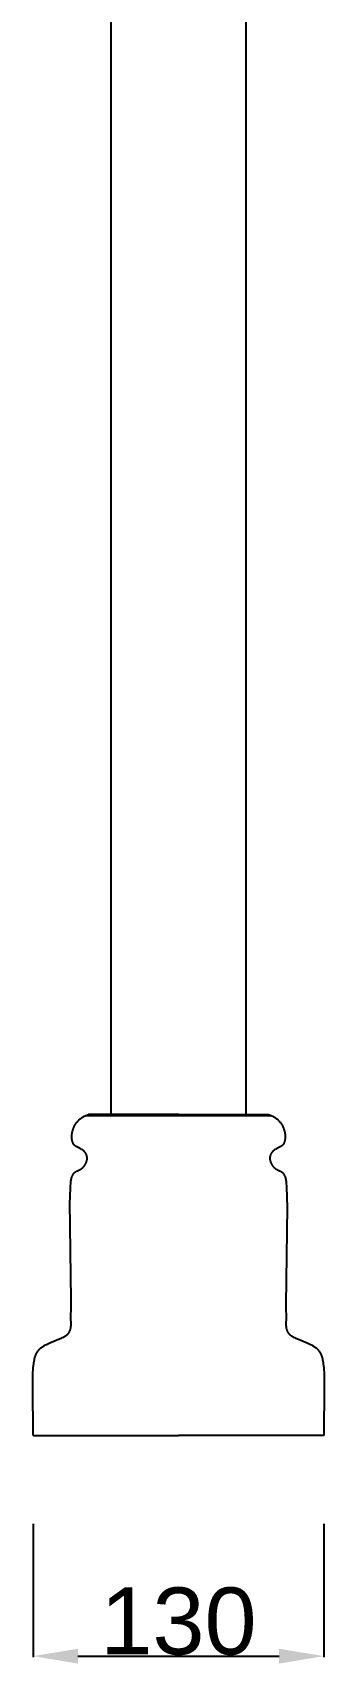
# Model space of a CAD drawing. Header units: millimetres. Extents: x -1519 to 3497, y -297 to 3208.
# Drawn here: x -443 to -312, y 1744 to 2476 of the extents above; entities that cross this region are included whole.
import ezdxf

# ---------------------------------------------------------------- set-up
doc = ezdxf.new("R2010")
doc.units = ezdxf.units.MM
doc.header["$MEASUREMENT"] = 0
doc.layers.add('Domyślny', color=7, linetype='Continuous', true_color=0x000000)
doc.layers.add('Utwórz2D linie widoczne', color=7, linetype='Continuous', true_color=0x000000)
doc.styles.add('Arial', font='arial.ttf')
doc.dimstyles.new('Domyślny', dxfattribs={"dimtxt": 30, "dimasz": 20, "dimexe": 0.5, "dimexo": 0.5, "dimgap": 0.25, "dimtad": 1, "dimtoh": 1, "dimdec": 0, "dimzin": 1, "dimdsep": 46, "dimtxsty": 'Arial', "dimcen": 0.5, "dimazin": 0, "dimtfac": 1, "dimtdec": 4, "dimtix": 1, "dimtmove": 1, "dimatfit": 3, "dimfxl": 0, "dimtolj": 1, "dimtzin": 1, "dimarcsym": 0})

# ---------------------------------------------------------------- blocks, each defined once
blk = doc.blocks.new('*D2')
at = {"layer": 'Defpoints', "color": 0}
for p in [(-442.57, 1807.99), (-312.57, 1807.99), (-312.57, 1748.24)]:
    blk.add_point(p, dxfattribs=at)
at = {"layer": 'Domyślny', "color": 0, "lineweight": -2}
for p, q in [((-442.57, 1807.49), (-442.57, 1747.74)), ((-312.57, 1807.49), (-312.57, 1747.74)), ((-422.57, 1748.24), (-332.57, 1748.24))]:
    blk.add_line(p, q, dxfattribs=at)
at = {"layer": 'Domyślny', "color": 0}
for points in [[(-422.57, 1751.57), (-422.57, 1744.91), (-442.57, 1748.24)], [(-332.57, 1744.91), (-332.57, 1751.57), (-312.57, 1748.24)]]:
    blk.add_solid(points, dxfattribs=at)
at = {"layer": 'Domyślny', "color": 0, "insert": (-377.57, 1763.8), "char_height": 30, "attachment_point": 5, "style": 'Arial'}
blk.add_mtext('\\A1;130', dxfattribs=at)

msp = doc.modelspace()

# ---------------------------------------------------------------- linework, layer by layer
at = {"layer": 'Utwórz2D linie widoczne'}
for p, q in [((-407.72, 1991.07), (-407.72, 2847.07)), ((-347.42, 2847.07), (-347.42, 1991.07)), ((-419.4, 1990.49), (-419.09, 1990.64)), ((-419.09, 1990.64), (-417.84, 1991.07)), ((-419.09, 1990.64), (-377.57, 1990.64)), ((-377.57, 1991.07), (-417.84, 1991.07)), ((-377.57, 1991.07), (-337.29, 1991.07)), ((-377.57, 1990.64), (-336.04, 1990.64)), ((-337.29, 1991.07), (-336.04, 1990.64)), ((-336.04, 1990.64), (-335.73, 1990.49)), ((-425.08, 1983.09), (-425.03, 1983.33)), ((-425.03, 1983.33), (-424.97, 1983.57)), ((-424.97, 1983.57), (-424.91, 1983.81)), ((-424.91, 1983.81), (-424.84, 1984.05)), ((-424.84, 1984.05), (-424.77, 1984.29)), ((-424.77, 1984.29), (-424.68, 1984.53)), ((-424.68, 1984.53), (-424.6, 1984.77)), ((-424.6, 1984.77), (-424.5, 1985.01)), ((-424.5, 1985.01), (-424.4, 1985.25)), ((-424.4, 1985.25), (-424.29, 1985.49)), ((-424.29, 1985.49), (-424.18, 1985.73)), ((-424.18, 1985.73), (-424.06, 1985.97)), ((-424.06, 1985.97), (-423.93, 1986.2)), ((-423.93, 1986.2), (-423.79, 1986.44)), ((-423.79, 1986.44), (-423.65, 1986.67)), ((-423.65, 1986.67), (-423.5, 1986.9)), ((-423.5, 1986.9), (-423.34, 1987.13)), ((-423.34, 1987.13), (-423.18, 1987.36)), ((-423.18, 1987.36), (-423, 1987.58)), ((-423, 1987.58), (-422.82, 1987.8)), ((-422.82, 1987.8), (-422.63, 1988.02)), ((-422.63, 1988.02), (-422.44, 1988.23)), ((-422.44, 1988.23), (-422.23, 1988.45)), ((-422.23, 1988.45), (-422.02, 1988.65)), ((-422.02, 1988.65), (-421.79, 1988.86)), ((-421.79, 1988.86), (-421.56, 1989.06)), ((-421.56, 1989.06), (-421.33, 1989.25)), ((-421.33, 1989.25), (-421.08, 1989.45)), ((-421.08, 1989.45), (-420.82, 1989.63)), ((-420.82, 1989.63), (-420.56, 1989.81)), ((-420.56, 1989.81), (-420.28, 1989.99)), ((-420.28, 1989.99), (-420, 1990.16)), ((-420, 1990.16), (-419.7, 1990.33)), ((-419.7, 1990.33), (-419.4, 1990.49)), ((-335.73, 1990.49), (-335.43, 1990.33)), ((-335.43, 1990.33), (-335.13, 1990.16)), ((-335.13, 1990.16), (-334.85, 1989.99)), ((-334.85, 1989.99), (-334.57, 1989.81)), ((-334.57, 1989.81), (-334.31, 1989.63)), ((-334.31, 1989.63), (-334.05, 1989.45)), ((-334.05, 1989.45), (-333.8, 1989.25)), ((-333.8, 1989.25), (-333.57, 1989.06)), ((-333.57, 1989.06), (-333.34, 1988.86)), ((-333.34, 1988.86), (-333.11, 1988.65)), ((-333.11, 1988.65), (-332.9, 1988.45)), ((-332.9, 1988.45), (-332.69, 1988.23)), ((-332.69, 1988.23), (-332.5, 1988.02)), ((-332.5, 1988.02), (-332.31, 1987.8)), ((-332.31, 1987.8), (-332.13, 1987.58)), ((-332.13, 1987.58), (-331.95, 1987.36)), ((-331.95, 1987.36), (-331.79, 1987.13)), ((-331.79, 1987.13), (-331.63, 1986.9)), ((-331.63, 1986.9), (-331.48, 1986.67)), ((-331.48, 1986.67), (-331.34, 1986.44)), ((-331.34, 1986.44), (-331.2, 1986.2)), ((-331.2, 1986.2), (-331.07, 1985.97)), ((-331.07, 1985.97), (-330.95, 1985.73)), ((-330.95, 1985.73), (-330.84, 1985.49)), ((-330.84, 1985.49), (-330.73, 1985.25)), ((-330.73, 1985.25), (-330.63, 1985.01)), ((-330.63, 1985.01), (-330.53, 1984.77)), ((-330.53, 1984.77), (-330.45, 1984.53)), ((-330.45, 1984.53), (-330.37, 1984.29)), ((-330.37, 1984.29), (-330.29, 1984.05)), ((-330.29, 1984.05), (-330.22, 1983.81)), ((-330.22, 1983.81), (-330.16, 1983.57)), ((-330.16, 1983.57), (-330.1, 1983.33)), ((-330.1, 1983.33), (-330.05, 1983.09)), ((-425.28, 1981.26), (-425.27, 1981.48)), ((-425.28, 1981.04), (-425.28, 1981.26)), ((-425.28, 1980.82), (-425.28, 1981.04)), ((-425.27, 1980.61), (-425.28, 1980.82)), ((-425.27, 1981.48), (-425.26, 1981.7)), ((-425.26, 1980.4), (-425.27, 1980.61)), ((-425.26, 1981.7), (-425.24, 1981.93)), ((-425.24, 1980.2), (-425.26, 1980.4)), ((-425.24, 1981.93), (-425.22, 1982.16)), ((-425.22, 1980), (-425.24, 1980.2)), ((-425.22, 1982.16), (-425.19, 1982.39)), ((-425.2, 1979.8), (-425.22, 1980)), ((-425.17, 1979.61), (-425.2, 1979.8)), ((-425.19, 1982.39), (-425.16, 1982.62)), ((-425.13, 1979.43), (-425.17, 1979.61)), ((-425.16, 1982.62), (-425.12, 1982.86)), ((-425.09, 1979.24), (-425.13, 1979.43)), ((-425.12, 1982.86), (-425.08, 1983.09)), ((-425.05, 1979.07), (-425.09, 1979.24)), ((-425.01, 1978.9), (-425.05, 1979.07)), ((-424.96, 1978.73), (-425.01, 1978.9)), ((-424.91, 1978.57), (-424.96, 1978.73)), ((-424.85, 1978.42), (-424.91, 1978.57)), ((-424.79, 1978.27), (-424.85, 1978.42)), ((-424.76, 1978.2), (-424.79, 1978.27)), ((-424.73, 1978.13), (-424.76, 1978.2)), ((-424.69, 1978.06), (-424.73, 1978.13)), ((-424.66, 1977.99), (-424.69, 1978.06)), ((-424.63, 1977.93), (-424.66, 1977.99)), ((-424.59, 1977.86), (-424.63, 1977.93)), ((-424.56, 1977.8), (-424.59, 1977.86)), ((-424.52, 1977.74), (-424.56, 1977.8)), ((-424.48, 1977.69), (-424.52, 1977.74)), ((-424.45, 1977.63), (-424.48, 1977.69)), ((-424.39, 1977.56), (-424.45, 1977.63)), ((-424.34, 1977.49), (-424.39, 1977.56)), ((-424.29, 1977.42), (-424.34, 1977.49)), ((-424.23, 1977.36), (-424.29, 1977.42)), ((-424.17, 1977.3), (-424.23, 1977.36)), ((-424.12, 1977.24), (-424.17, 1977.3)), ((-424.06, 1977.18), (-424.12, 1977.24)), ((-424, 1977.13), (-424.06, 1977.18)), ((-423.94, 1977.08), (-424, 1977.13)), ((-423.88, 1977.03), (-423.94, 1977.08)), ((-423.81, 1976.98), (-423.88, 1977.03)), ((-423.75, 1976.93), (-423.81, 1976.98)), ((-423.62, 1976.84), (-423.75, 1976.93)), ((-423.49, 1976.76), (-423.62, 1976.84)), ((-423.3, 1976.64), (-423.49, 1976.76)), ((-423.11, 1976.53), (-423.3, 1976.64)), ((-422.72, 1976.32), (-423.11, 1976.53)), ((-421.54, 1975.72), (-422.72, 1976.32)), ((-332.41, 1976.32), (-333.59, 1975.72)), ((-332.02, 1976.53), (-332.41, 1976.32)), ((-331.83, 1976.64), (-332.02, 1976.53)), ((-331.64, 1976.76), (-331.83, 1976.64)), ((-331.51, 1976.84), (-331.64, 1976.76)), ((-331.38, 1976.93), (-331.51, 1976.84)), ((-331.32, 1976.98), (-331.38, 1976.93)), ((-331.25, 1977.03), (-331.32, 1976.98)), ((-331.19, 1977.08), (-331.25, 1977.03)), ((-331.13, 1977.13), (-331.19, 1977.08)), ((-331.07, 1977.18), (-331.13, 1977.13)), ((-331.01, 1977.24), (-331.07, 1977.18)), ((-330.96, 1977.3), (-331.01, 1977.24)), ((-330.9, 1977.36), (-330.96, 1977.3)), ((-330.84, 1977.42), (-330.9, 1977.36)), ((-330.79, 1977.49), (-330.84, 1977.42)), ((-330.74, 1977.56), (-330.79, 1977.49)), ((-330.68, 1977.63), (-330.74, 1977.56)), ((-330.65, 1977.69), (-330.68, 1977.63)), ((-330.61, 1977.74), (-330.65, 1977.69)), ((-330.57, 1977.8), (-330.61, 1977.74)), ((-330.54, 1977.86), (-330.57, 1977.8)), ((-330.5, 1977.93), (-330.54, 1977.86)), ((-330.47, 1977.99), (-330.5, 1977.93)), ((-330.44, 1978.06), (-330.47, 1977.99)), ((-330.4, 1978.13), (-330.44, 1978.06)), ((-330.37, 1978.2), (-330.4, 1978.13)), ((-330.34, 1978.27), (-330.37, 1978.2)), ((-330.28, 1978.42), (-330.34, 1978.27)), ((-330.22, 1978.57), (-330.28, 1978.42)), ((-330.17, 1978.73), (-330.22, 1978.57)), ((-330.12, 1978.9), (-330.17, 1978.73)), ((-330.08, 1979.07), (-330.12, 1978.9)), ((-330.04, 1979.24), (-330.08, 1979.07)), ((-330.05, 1983.09), (-330.01, 1982.86)), ((-330, 1979.43), (-330.04, 1979.24)), ((-330.01, 1982.86), (-329.97, 1982.62)), ((-329.96, 1979.61), (-330, 1979.43)), ((-329.97, 1982.62), (-329.94, 1982.39)), ((-329.93, 1979.8), (-329.96, 1979.61)), ((-329.94, 1982.39), (-329.91, 1982.16)), ((-329.91, 1980), (-329.93, 1979.8)), ((-329.91, 1982.16), (-329.89, 1981.93)), ((-329.89, 1980.2), (-329.91, 1980)), ((-329.89, 1981.93), (-329.87, 1981.7)), ((-329.87, 1980.4), (-329.89, 1980.2)), ((-329.87, 1981.7), (-329.86, 1981.48)), ((-329.86, 1980.61), (-329.87, 1980.4)), ((-329.86, 1981.48), (-329.85, 1981.26)), ((-329.85, 1980.82), (-329.86, 1980.61)), ((-329.85, 1981.26), (-329.85, 1981.04)), ((-329.85, 1981.04), (-329.85, 1980.82)), ((-421.15, 1975.51), (-421.54, 1975.72)), ((-420.95, 1975.4), (-421.15, 1975.51)), ((-420.77, 1975.28), (-420.95, 1975.4)), ((-420.58, 1975.16), (-420.77, 1975.28)), ((-420.49, 1975.1), (-420.58, 1975.16)), ((-420.4, 1975.04), (-420.49, 1975.1)), ((-420.31, 1974.97), (-420.4, 1975.04)), ((-420.23, 1974.9), (-420.31, 1974.97)), ((-420.14, 1974.84), (-420.23, 1974.9)), ((-420.06, 1974.77), (-420.14, 1974.84)), ((-419.98, 1974.7), (-420.06, 1974.77)), ((-419.9, 1974.63), (-419.98, 1974.7)), ((-419.83, 1974.55), (-419.9, 1974.63)), ((-419.75, 1974.48), (-419.83, 1974.55)), ((-419.68, 1974.4), (-419.75, 1974.48)), ((-419.61, 1974.33), (-419.68, 1974.4)), ((-419.54, 1974.25), (-419.61, 1974.33)), ((-419.47, 1974.18), (-419.54, 1974.25)), ((-419.41, 1974.1), (-419.47, 1974.18)), ((-419.34, 1974.02), (-419.41, 1974.1)), ((-419.28, 1973.94), (-419.34, 1974.02)), ((-419.29, 1968.58), (-419.22, 1968.7)), ((-419.23, 1973.86), (-419.28, 1973.94)), ((-419.14, 1973.74), (-419.23, 1973.86)), ((-419.22, 1968.7), (-419.16, 1968.82)), ((-419.16, 1968.82), (-419.09, 1968.94)), ((-419.06, 1973.61), (-419.14, 1973.74)), ((-419.09, 1968.94), (-419.03, 1969.06)), ((-418.99, 1973.49), (-419.06, 1973.61)), ((-419.03, 1969.06), (-418.97, 1969.18)), ((-418.92, 1973.36), (-418.99, 1973.49)), ((-418.97, 1969.18), (-418.92, 1969.3)), ((-418.86, 1973.23), (-418.92, 1973.36)), ((-418.92, 1969.3), (-418.86, 1969.43)), ((-418.8, 1973.11), (-418.86, 1973.23)), ((-418.86, 1969.43), (-418.81, 1969.55)), ((-418.81, 1969.55), (-418.77, 1969.68)), ((-418.75, 1972.98), (-418.8, 1973.11)), ((-418.77, 1969.68), (-418.72, 1969.81)), ((-418.7, 1972.85), (-418.75, 1972.98)), ((-418.72, 1969.81), (-418.68, 1969.94)), ((-418.65, 1972.72), (-418.7, 1972.85)), ((-418.68, 1969.94), (-418.64, 1970.07)), ((-418.61, 1972.59), (-418.65, 1972.72)), ((-418.64, 1970.07), (-418.61, 1970.2)), ((-418.58, 1972.46), (-418.61, 1972.59)), ((-418.61, 1970.2), (-418.58, 1970.33)), ((-418.55, 1972.32), (-418.58, 1972.46)), ((-418.58, 1970.33), (-418.55, 1970.46)), ((-418.52, 1972.19), (-418.55, 1972.32)), ((-418.55, 1970.46), (-418.52, 1970.59)), ((-418.5, 1972.06), (-418.52, 1972.19)), ((-418.52, 1970.59), (-418.5, 1970.73)), ((-418.48, 1971.93), (-418.5, 1972.06)), ((-418.5, 1970.73), (-418.49, 1970.86)), ((-418.49, 1970.86), (-418.47, 1970.99)), ((-418.47, 1971.79), (-418.48, 1971.93)), ((-418.46, 1971.66), (-418.47, 1971.79)), ((-418.47, 1970.99), (-418.46, 1971.12)), ((-418.45, 1971.53), (-418.46, 1971.66)), ((-418.46, 1971.26), (-418.45, 1971.39)), ((-418.46, 1971.12), (-418.46, 1971.26)), ((-418.45, 1971.39), (-418.45, 1971.53)), ((-336.67, 1971.66), (-336.68, 1971.53)), ((-336.68, 1971.53), (-336.68, 1971.39)), ((-336.68, 1971.39), (-336.67, 1971.26)), ((-336.66, 1971.79), (-336.67, 1971.66)), ((-336.67, 1971.26), (-336.67, 1971.12)), ((-336.67, 1971.12), (-336.66, 1970.99)), ((-336.65, 1971.93), (-336.66, 1971.79)), ((-336.66, 1970.99), (-336.64, 1970.86)), ((-336.63, 1972.06), (-336.65, 1971.93)), ((-336.64, 1970.86), (-336.63, 1970.73)), ((-336.61, 1972.19), (-336.63, 1972.06)), ((-336.63, 1970.73), (-336.61, 1970.59)), ((-336.58, 1972.32), (-336.61, 1972.19)), ((-336.61, 1970.59), (-336.58, 1970.46)), ((-336.55, 1972.46), (-336.58, 1972.32)), ((-336.58, 1970.46), (-336.55, 1970.33)), ((-336.52, 1972.59), (-336.55, 1972.46)), ((-336.55, 1970.33), (-336.52, 1970.2)), ((-336.48, 1972.72), (-336.52, 1972.59)), ((-336.52, 1970.2), (-336.49, 1970.07)), ((-336.49, 1970.07), (-336.45, 1969.94)), ((-336.43, 1972.85), (-336.48, 1972.72)), ((-336.45, 1969.94), (-336.41, 1969.81)), ((-336.38, 1972.98), (-336.43, 1972.85)), ((-336.41, 1969.81), (-336.36, 1969.68)), ((-336.33, 1973.11), (-336.38, 1972.98)), ((-336.36, 1969.68), (-336.32, 1969.55)), ((-336.27, 1973.23), (-336.33, 1973.11)), ((-336.32, 1969.55), (-336.27, 1969.43)), ((-336.21, 1973.36), (-336.27, 1973.23)), ((-336.27, 1969.43), (-336.21, 1969.3)), ((-336.14, 1973.49), (-336.21, 1973.36)), ((-336.21, 1969.3), (-336.16, 1969.18)), ((-336.16, 1969.18), (-336.1, 1969.06)), ((-336.07, 1973.61), (-336.14, 1973.49)), ((-336.1, 1969.06), (-336.04, 1968.94)), ((-335.99, 1973.74), (-336.07, 1973.61)), ((-336.04, 1968.94), (-335.97, 1968.82)), ((-335.9, 1973.86), (-335.99, 1973.74)), ((-335.97, 1968.82), (-335.91, 1968.7)), ((-335.91, 1968.7), (-335.84, 1968.58)), ((-335.85, 1973.94), (-335.9, 1973.86)), ((-335.79, 1974.02), (-335.85, 1973.94)), ((-335.72, 1974.1), (-335.79, 1974.02)), ((-335.66, 1974.18), (-335.72, 1974.1)), ((-335.59, 1974.25), (-335.66, 1974.18)), ((-335.52, 1974.33), (-335.59, 1974.25)), ((-335.45, 1974.4), (-335.52, 1974.33)), ((-335.38, 1974.48), (-335.45, 1974.4)), ((-335.3, 1974.55), (-335.38, 1974.48)), ((-335.23, 1974.63), (-335.3, 1974.55)), ((-335.15, 1974.7), (-335.23, 1974.63)), ((-335.07, 1974.77), (-335.15, 1974.7)), ((-334.99, 1974.84), (-335.07, 1974.77)), ((-334.9, 1974.9), (-334.99, 1974.84)), ((-334.82, 1974.97), (-334.9, 1974.9)), ((-334.73, 1975.04), (-334.82, 1974.97)), ((-334.64, 1975.1), (-334.73, 1975.04)), ((-334.55, 1975.16), (-334.64, 1975.1)), ((-334.37, 1975.28), (-334.55, 1975.16)), ((-334.18, 1975.4), (-334.37, 1975.28)), ((-333.98, 1975.51), (-334.18, 1975.4)), ((-333.59, 1975.72), (-333.98, 1975.51)), ((-425.67, 1961.2), (-425.64, 1961.45)), ((-425.64, 1961.45), (-425.6, 1961.69)), ((-425.6, 1961.69), (-425.55, 1961.94)), ((-425.55, 1961.94), (-425.5, 1962.18)), ((-425.5, 1962.18), (-425.44, 1962.41)), ((-425.44, 1962.41), (-425.38, 1962.65)), ((-425.38, 1962.65), (-425.31, 1962.88)), ((-425.31, 1962.88), (-425.24, 1963.1)), ((-425.24, 1963.1), (-425.2, 1963.21)), ((-425.2, 1963.21), (-425.16, 1963.32)), ((-425.16, 1963.32), (-425.11, 1963.43)), ((-425.11, 1963.43), (-425.06, 1963.54)), ((-425.06, 1963.54), (-425.02, 1963.64)), ((-425.02, 1963.64), (-424.97, 1963.75)), ((-424.97, 1963.75), (-424.91, 1963.85)), ((-424.91, 1963.85), (-424.86, 1963.95)), ((-424.86, 1963.95), (-424.8, 1964.05)), ((-424.8, 1964.05), (-424.74, 1964.15)), ((-424.74, 1964.15), (-424.68, 1964.25)), ((-424.68, 1964.25), (-424.62, 1964.34)), ((-424.62, 1964.34), (-424.55, 1964.44)), ((-424.55, 1964.44), (-424.49, 1964.53)), ((-424.49, 1964.53), (-424.42, 1964.62)), ((-424.42, 1964.62), (-424.34, 1964.71)), ((-424.34, 1964.71), (-424.27, 1964.79)), ((-424.27, 1964.79), (-424.19, 1964.88)), ((-424.19, 1964.88), (-424.11, 1964.96)), ((-424.11, 1964.96), (-424.02, 1965.04)), ((-424.02, 1965.04), (-423.94, 1965.12)), ((-423.94, 1965.12), (-423.85, 1965.19)), ((-423.85, 1965.19), (-423.75, 1965.27)), ((-423.75, 1965.27), (-423.66, 1965.34)), ((-423.66, 1965.34), (-423.56, 1965.4)), ((-423.56, 1965.4), (-423.46, 1965.47)), ((-423.46, 1965.47), (-423.36, 1965.53)), ((-423.36, 1965.53), (-423.25, 1965.6)), ((-423.25, 1965.6), (-423.14, 1965.65)), ((-423.14, 1965.65), (-423.03, 1965.71)), ((-423.03, 1965.71), (-422.81, 1965.81)), ((-422.81, 1965.81), (-422.12, 1966.11)), ((-422.12, 1966.11), (-421.88, 1966.22)), ((-421.88, 1966.22), (-421.77, 1966.27)), ((-421.77, 1966.27), (-421.65, 1966.33)), ((-421.65, 1966.33), (-421.54, 1966.39)), ((-421.54, 1966.39), (-421.42, 1966.46)), ((-421.42, 1966.46), (-421.31, 1966.52)), ((-421.31, 1966.52), (-421.21, 1966.59)), ((-421.21, 1966.59), (-421.1, 1966.66)), ((-421.1, 1966.66), (-420.99, 1966.73)), ((-420.99, 1966.73), (-420.89, 1966.8)), ((-420.89, 1966.8), (-420.79, 1966.88)), ((-420.79, 1966.88), (-420.69, 1966.96)), ((-420.69, 1966.96), (-420.59, 1967.05)), ((-420.59, 1967.05), (-420.49, 1967.14)), ((-420.49, 1967.14), (-420.39, 1967.22)), ((-420.39, 1967.22), (-420.29, 1967.32)), ((-420.29, 1967.32), (-420.2, 1967.41)), ((-420.2, 1967.41), (-420.11, 1967.51)), ((-420.11, 1967.51), (-420.02, 1967.6)), ((-420.02, 1967.6), (-419.93, 1967.71)), ((-419.93, 1967.71), (-419.84, 1967.81)), ((-419.84, 1967.81), (-419.76, 1967.91)), ((-419.76, 1967.91), (-419.68, 1968.02)), ((-419.68, 1968.02), (-419.59, 1968.13)), ((-419.59, 1968.13), (-419.52, 1968.24)), ((-419.52, 1968.24), (-419.44, 1968.35)), ((-419.44, 1968.35), (-419.37, 1968.47)), ((-419.37, 1968.47), (-419.29, 1968.58)), ((-335.84, 1968.58), (-335.76, 1968.47)), ((-335.76, 1968.47), (-335.69, 1968.35)), ((-335.69, 1968.35), (-335.61, 1968.24)), ((-335.61, 1968.24), (-335.54, 1968.13)), ((-335.54, 1968.13), (-335.45, 1968.02)), ((-335.45, 1968.02), (-335.37, 1967.91)), ((-335.37, 1967.91), (-335.29, 1967.81)), ((-335.29, 1967.81), (-335.2, 1967.71)), ((-335.2, 1967.71), (-335.11, 1967.6)), ((-335.11, 1967.6), (-335.02, 1967.51)), ((-335.02, 1967.51), (-334.93, 1967.41)), ((-334.93, 1967.41), (-334.84, 1967.32)), ((-334.84, 1967.32), (-334.74, 1967.22)), ((-334.74, 1967.22), (-334.64, 1967.14)), ((-334.64, 1967.14), (-334.54, 1967.05)), ((-334.54, 1967.05), (-334.44, 1966.96)), ((-334.44, 1966.96), (-334.34, 1966.88)), ((-334.34, 1966.88), (-334.24, 1966.8)), ((-334.24, 1966.8), (-334.14, 1966.73)), ((-334.14, 1966.73), (-334.03, 1966.66)), ((-334.03, 1966.66), (-333.93, 1966.59)), ((-333.93, 1966.59), (-333.82, 1966.52)), ((-333.82, 1966.52), (-333.71, 1966.46)), ((-333.71, 1966.46), (-333.6, 1966.39)), ((-333.6, 1966.39), (-333.48, 1966.33)), ((-333.48, 1966.33), (-333.36, 1966.27)), ((-333.36, 1966.27), (-333.25, 1966.22)), ((-333.25, 1966.22), (-333.01, 1966.11)), ((-333.01, 1966.11), (-332.32, 1965.81)), ((-332.32, 1965.81), (-332.1, 1965.71)), ((-332.1, 1965.71), (-331.99, 1965.65)), ((-331.99, 1965.65), (-331.88, 1965.6)), ((-331.88, 1965.6), (-331.77, 1965.53)), ((-331.77, 1965.53), (-331.67, 1965.47)), ((-331.67, 1965.47), (-331.57, 1965.4)), ((-331.57, 1965.4), (-331.47, 1965.34)), ((-331.47, 1965.34), (-331.38, 1965.27)), ((-331.38, 1965.27), (-331.28, 1965.19)), ((-331.28, 1965.19), (-331.19, 1965.12)), ((-331.19, 1965.12), (-331.11, 1965.04)), ((-331.11, 1965.04), (-331.02, 1964.96)), ((-331.02, 1964.96), (-330.94, 1964.88)), ((-330.94, 1964.88), (-330.86, 1964.79)), ((-330.86, 1964.79), (-330.79, 1964.71)), ((-330.79, 1964.71), (-330.71, 1964.62)), ((-330.71, 1964.62), (-330.64, 1964.53)), ((-330.64, 1964.53), (-330.58, 1964.44)), ((-330.58, 1964.44), (-330.51, 1964.34)), ((-330.51, 1964.34), (-330.45, 1964.25)), ((-330.45, 1964.25), (-330.39, 1964.15)), ((-330.39, 1964.15), (-330.33, 1964.05)), ((-330.33, 1964.05), (-330.27, 1963.95)), ((-330.27, 1963.95), (-330.22, 1963.85)), ((-330.22, 1963.85), (-330.16, 1963.75)), ((-330.16, 1963.75), (-330.11, 1963.64)), ((-330.11, 1963.64), (-330.07, 1963.54)), ((-330.07, 1963.54), (-330.02, 1963.43)), ((-330.02, 1963.43), (-329.98, 1963.32)), ((-329.98, 1963.32), (-329.93, 1963.21)), ((-329.93, 1963.21), (-329.89, 1963.1)), ((-329.89, 1963.1), (-329.82, 1962.88)), ((-329.82, 1962.88), (-329.75, 1962.65)), ((-329.75, 1962.65), (-329.69, 1962.41)), ((-329.69, 1962.41), (-329.63, 1962.18)), ((-329.63, 1962.18), (-329.58, 1961.94)), ((-329.58, 1961.94), (-329.53, 1961.69)), ((-329.53, 1961.69), (-329.49, 1961.45)), ((-329.49, 1961.45), (-329.46, 1961.2)), ((-426.11, 1953.89), (-425.88, 1958.75)), ((-425.88, 1958.75), (-425.78, 1960.21)), ((-425.78, 1960.21), (-425.74, 1960.71)), ((-425.74, 1960.71), (-425.67, 1961.2)), ((-329.46, 1961.2), (-329.39, 1960.71)), ((-329.39, 1960.71), (-329.35, 1960.21)), ((-329.35, 1960.21), (-329.25, 1958.75)), ((-329.25, 1958.75), (-329.02, 1953.89)), ((-426.15, 1951.75), (-426.11, 1953.89)), ((-425.54, 1907.94), (-426.15, 1951.75)), ((-328.97, 1949.44), (-329.58, 1905.88)), ((-329.02, 1953.89), (-328.97, 1949.44)), ((-425.75, 1900.52), (-425.59, 1904.05)), ((-425.59, 1904.05), (-425.54, 1907.94)), ((-329.58, 1905.88), (-329.54, 1904.05)), ((-329.54, 1904.05), (-329.38, 1900.52)), ((-425.76, 1900.11), (-425.75, 1900.52)), ((-425.75, 1899.56), (-425.76, 1900.11)), ((-425.76, 1895.37), (-425.74, 1895.5)), ((-425.65, 1897.36), (-425.75, 1899.56)), ((-425.74, 1895.5), (-425.71, 1895.76)), ((-425.71, 1895.76), (-425.68, 1896.02)), ((-425.68, 1896.02), (-425.66, 1896.28)), ((-425.66, 1896.28), (-425.65, 1896.55)), ((-425.65, 1896.82), (-425.65, 1897.36)), ((-425.65, 1896.55), (-425.65, 1896.82)), ((-329.38, 1899.56), (-329.48, 1897.36)), ((-329.48, 1897.36), (-329.48, 1896.82)), ((-329.48, 1896.82), (-329.48, 1896.55)), ((-329.48, 1896.55), (-329.47, 1896.28)), ((-329.47, 1896.28), (-329.45, 1896.02)), ((-329.45, 1896.02), (-329.43, 1895.76)), ((-329.43, 1895.76), (-329.39, 1895.5)), ((-329.39, 1895.5), (-329.37, 1895.37)), ((-329.38, 1900.52), (-329.37, 1900.11)), ((-329.37, 1900.11), (-329.38, 1899.56)), ((-436.58, 1887.96), (-436.09, 1888.2)), ((-436.09, 1888.2), (-435.1, 1888.64)), ((-435.1, 1888.64), (-430.46, 1890.57)), ((-430.46, 1890.57), (-429.97, 1890.79)), ((-429.97, 1890.79), (-429.49, 1891.02)), ((-429.49, 1891.02), (-429.03, 1891.25)), ((-429.03, 1891.25), (-428.8, 1891.38)), ((-428.8, 1891.38), (-428.58, 1891.5)), ((-428.58, 1891.5), (-428.37, 1891.63)), ((-428.37, 1891.63), (-428.16, 1891.76)), ((-428.16, 1891.76), (-427.97, 1891.89)), ((-427.97, 1891.89), (-427.78, 1892.02)), ((-427.78, 1892.02), (-427.65, 1892.12)), ((-427.65, 1892.12), (-427.53, 1892.22)), ((-427.53, 1892.22), (-427.41, 1892.32)), ((-427.41, 1892.32), (-427.29, 1892.43)), ((-427.29, 1892.43), (-427.18, 1892.53)), ((-427.18, 1892.53), (-427.08, 1892.64)), ((-427.08, 1892.64), (-426.98, 1892.74)), ((-426.98, 1892.74), (-426.88, 1892.85)), ((-426.88, 1892.85), (-426.79, 1892.96)), ((-426.79, 1892.96), (-426.7, 1893.07)), ((-426.7, 1893.07), (-426.62, 1893.18)), ((-426.62, 1893.18), (-426.54, 1893.3)), ((-426.54, 1893.3), (-426.47, 1893.41)), ((-426.47, 1893.41), (-426.4, 1893.53)), ((-426.4, 1893.53), (-426.33, 1893.64)), ((-426.33, 1893.64), (-426.27, 1893.76)), ((-426.27, 1893.76), (-426.21, 1893.88)), ((-426.21, 1893.88), (-426.16, 1894)), ((-426.16, 1894), (-426.1, 1894.12)), ((-426.1, 1894.12), (-426.06, 1894.24)), ((-426.06, 1894.24), (-426.01, 1894.36)), ((-426.01, 1894.36), (-425.97, 1894.49)), ((-425.97, 1894.49), (-425.93, 1894.61)), ((-425.93, 1894.61), (-425.9, 1894.73)), ((-425.9, 1894.73), (-425.86, 1894.86)), ((-425.86, 1894.86), (-425.83, 1894.99)), ((-425.83, 1894.99), (-425.8, 1895.11)), ((-425.8, 1895.11), (-425.78, 1895.24)), ((-425.78, 1895.24), (-425.76, 1895.37)), ((-329.37, 1895.37), (-329.35, 1895.24)), ((-329.35, 1895.24), (-329.33, 1895.11)), ((-329.33, 1895.11), (-329.3, 1894.99)), ((-329.3, 1894.99), (-329.27, 1894.86)), ((-329.27, 1894.86), (-329.24, 1894.73)), ((-329.24, 1894.73), (-329.2, 1894.61)), ((-329.2, 1894.61), (-329.16, 1894.49)), ((-329.16, 1894.49), (-329.12, 1894.36)), ((-329.12, 1894.36), (-329.07, 1894.24)), ((-329.07, 1894.24), (-329.03, 1894.12)), ((-329.03, 1894.12), (-328.97, 1894)), ((-328.97, 1894), (-328.92, 1893.88)), ((-328.92, 1893.88), (-328.86, 1893.76)), ((-328.86, 1893.76), (-328.8, 1893.64)), ((-328.8, 1893.64), (-328.73, 1893.53)), ((-328.73, 1893.53), (-328.66, 1893.41)), ((-328.66, 1893.41), (-328.59, 1893.3)), ((-328.59, 1893.3), (-328.51, 1893.18)), ((-328.51, 1893.18), (-328.43, 1893.07)), ((-328.43, 1893.07), (-328.34, 1892.96)), ((-328.34, 1892.96), (-328.25, 1892.85)), ((-328.25, 1892.85), (-328.15, 1892.74)), ((-328.15, 1892.74), (-328.05, 1892.64)), ((-328.05, 1892.64), (-327.95, 1892.53)), ((-327.95, 1892.53), (-327.84, 1892.43)), ((-327.84, 1892.43), (-327.72, 1892.32)), ((-327.72, 1892.32), (-327.6, 1892.22)), ((-327.6, 1892.22), (-327.48, 1892.12)), ((-327.48, 1892.12), (-327.35, 1892.02)), ((-327.35, 1892.02), (-327.16, 1891.89)), ((-327.16, 1891.89), (-326.97, 1891.76)), ((-326.97, 1891.76), (-326.76, 1891.63)), ((-326.76, 1891.63), (-326.55, 1891.5)), ((-326.55, 1891.5), (-326.33, 1891.38)), ((-326.33, 1891.38), (-326.1, 1891.25)), ((-326.1, 1891.25), (-325.64, 1891.02)), ((-325.64, 1891.02), (-325.16, 1890.79)), ((-325.16, 1890.79), (-324.67, 1890.57)), ((-324.67, 1890.57), (-320.03, 1888.64)), ((-320.03, 1888.64), (-319.04, 1888.2)), ((-319.04, 1888.2), (-318.55, 1887.96)), ((-442.19, 1880.46), (-442.07, 1881.05)), ((-442.07, 1881.05), (-442.01, 1881.33)), ((-442.01, 1881.33), (-441.94, 1881.6)), ((-441.94, 1881.6), (-441.87, 1881.87)), ((-441.87, 1881.87), (-441.8, 1882.13)), ((-441.8, 1882.13), (-441.72, 1882.38)), ((-441.72, 1882.38), (-441.64, 1882.62)), ((-441.64, 1882.62), (-441.56, 1882.86)), ((-441.56, 1882.86), (-441.47, 1883.09)), ((-441.47, 1883.09), (-441.38, 1883.31)), ((-441.38, 1883.31), (-441.29, 1883.53)), ((-441.29, 1883.53), (-441.19, 1883.74)), ((-441.19, 1883.74), (-441.09, 1883.95)), ((-441.09, 1883.95), (-440.98, 1884.15)), ((-440.98, 1884.15), (-440.87, 1884.34)), ((-440.87, 1884.34), (-440.76, 1884.53)), ((-440.76, 1884.53), (-440.64, 1884.71)), ((-440.64, 1884.71), (-440.52, 1884.88)), ((-440.52, 1884.88), (-440.39, 1885.06)), ((-440.39, 1885.06), (-440.26, 1885.22)), ((-440.26, 1885.22), (-440.13, 1885.39)), ((-440.13, 1885.39), (-439.99, 1885.54)), ((-439.99, 1885.54), (-439.85, 1885.7)), ((-439.85, 1885.7), (-439.71, 1885.85)), ((-439.71, 1885.85), (-439.56, 1885.99)), ((-439.56, 1885.99), (-439.41, 1886.13)), ((-439.41, 1886.13), (-439.25, 1886.27)), ((-439.25, 1886.27), (-439.09, 1886.41)), ((-439.09, 1886.41), (-438.93, 1886.54)), ((-438.93, 1886.54), (-438.71, 1886.7)), ((-438.71, 1886.7), (-438.49, 1886.86)), ((-438.49, 1886.86), (-438.27, 1887.01)), ((-438.27, 1887.01), (-438.04, 1887.16)), ((-438.04, 1887.16), (-437.8, 1887.3)), ((-437.8, 1887.3), (-437.56, 1887.44)), ((-437.56, 1887.44), (-437.08, 1887.71)), ((-437.08, 1887.71), (-436.58, 1887.96)), ((-318.55, 1887.96), (-318.05, 1887.71)), ((-318.05, 1887.71), (-317.57, 1887.44)), ((-317.57, 1887.44), (-317.33, 1887.3)), ((-317.33, 1887.3), (-317.09, 1887.16)), ((-317.09, 1887.16), (-316.86, 1887.01)), ((-316.86, 1887.01), (-316.64, 1886.86)), ((-316.64, 1886.86), (-316.42, 1886.7)), ((-316.42, 1886.7), (-316.2, 1886.54)), ((-316.2, 1886.54), (-316.04, 1886.41)), ((-316.04, 1886.41), (-315.88, 1886.27)), ((-315.88, 1886.27), (-315.72, 1886.13)), ((-315.72, 1886.13), (-315.57, 1885.99)), ((-315.57, 1885.99), (-315.42, 1885.85)), ((-315.42, 1885.85), (-315.28, 1885.7)), ((-315.28, 1885.7), (-315.14, 1885.54)), ((-315.14, 1885.54), (-315, 1885.39)), ((-315, 1885.39), (-314.87, 1885.22)), ((-314.87, 1885.22), (-314.74, 1885.06)), ((-314.74, 1885.06), (-314.61, 1884.88)), ((-314.61, 1884.88), (-314.49, 1884.71)), ((-314.49, 1884.71), (-314.37, 1884.53)), ((-314.37, 1884.53), (-314.26, 1884.34)), ((-314.26, 1884.34), (-314.15, 1884.15)), ((-314.15, 1884.15), (-314.04, 1883.95)), ((-314.04, 1883.95), (-313.94, 1883.74)), ((-313.94, 1883.74), (-313.84, 1883.53)), ((-313.84, 1883.53), (-313.75, 1883.31)), ((-313.75, 1883.31), (-313.66, 1883.09)), ((-313.66, 1883.09), (-313.57, 1882.86)), ((-313.57, 1882.86), (-313.49, 1882.62)), ((-313.49, 1882.62), (-313.41, 1882.38)), ((-313.41, 1882.38), (-313.33, 1882.13)), ((-313.33, 1882.13), (-313.26, 1881.87)), ((-313.26, 1881.87), (-313.19, 1881.6)), ((-313.19, 1881.6), (-313.12, 1881.33)), ((-313.12, 1881.33), (-313.06, 1881.05)), ((-313.06, 1881.05), (-312.94, 1880.46)), ((-442.8, 1869.18), (-442.68, 1874.7)), ((-442.68, 1874.7), (-442.54, 1877.39)), ((-442.54, 1877.39), (-442.43, 1878.66)), ((-442.43, 1878.66), (-442.36, 1879.26)), ((-442.36, 1879.26), (-442.29, 1879.84)), ((-442.29, 1879.84), (-442.19, 1880.46)), ((-312.94, 1880.46), (-312.84, 1879.84)), ((-312.84, 1879.84), (-312.77, 1879.26)), ((-312.77, 1879.26), (-312.7, 1878.66)), ((-312.7, 1878.66), (-312.59, 1877.39)), ((-312.59, 1877.39), (-312.45, 1874.7)), ((-312.45, 1874.7), (-312.33, 1869.18)), ((-442.57, 1847.07), (-442.8, 1869.18)), ((-312.33, 1869.18), (-312.57, 1847.07)), ((-442.57, 1847.07), (-377.57, 1847.07)), ((-312.57, 1847.07), (-377.57, 1847.07))]:
    msp.add_line(p, q, dxfattribs=at)

# ---------------------------------------------------------------- dimensions: what is measured, and where the dimension line sits
at = {"layer": 'Domyślny'}
dim = msp.add_aligned_dim(p1=(-442.57, 1807.99), p2=(-312.57, 1807.99), distance=-59.75, dimstyle='Domyślny', dxfattribs=at)
dim.commit()
dim.dimension.update_dxf_attribs({"geometry": '*D2', "text_midpoint": (-377.57, 1763.8)})

doc.saveas('drawing.dxf')
